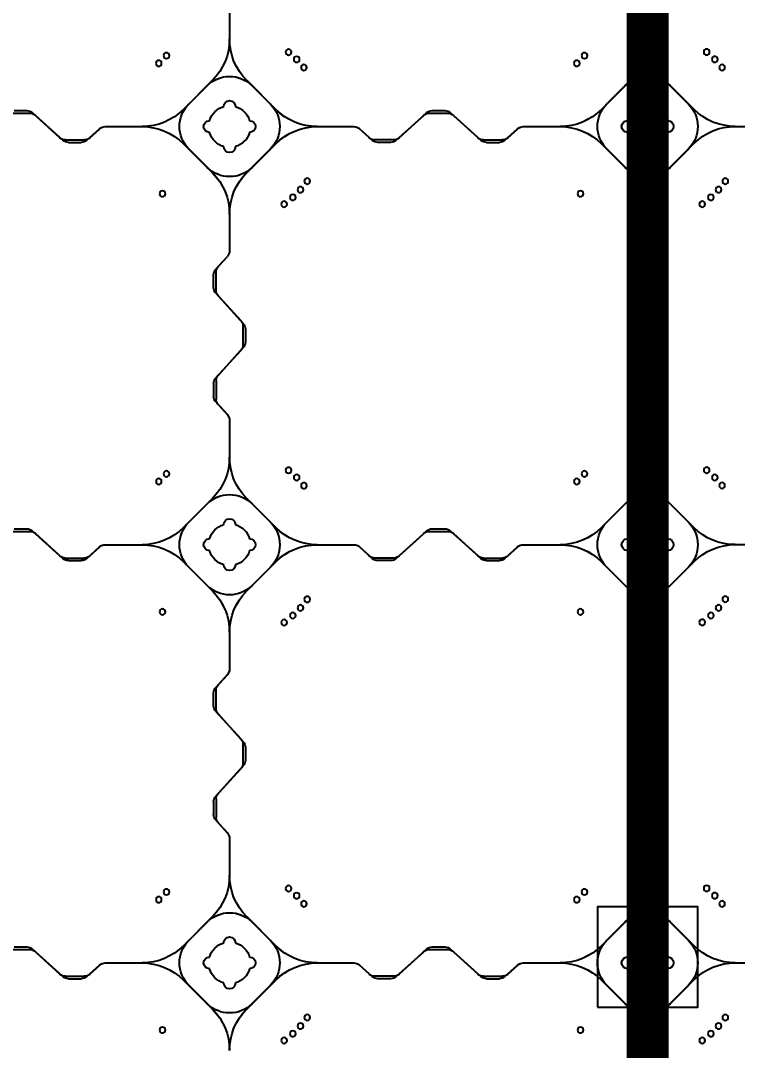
# Model space of a CAD drawing. Header units: millimetres. Extents: x -1612139 to -1260738, y 1141106 to 1536160.
# Drawn here: x -1312769 to -1311911, y 1263707 to 1264938 of the extents above; entities that cross this region are included whole.
import ezdxf

# ---------------------------------------------------------------- set-up
doc = ezdxf.new("R2010")
doc.units = ezdxf.units.MM
doc.header["$LTSCALE"] = 10
doc.layers.get('0').update_dxf_attribs({"linetype": 'CONTINUOUS'})
doc.layers.get('DEFPOINTS').update_dxf_attribs({"linetype": 'CONTINUOUS'})
doc.layers.add('W-FLOAT_BOWL浮筒', color=253, linetype='CONTINUOUS')
doc.styles.add('STANDARD_T3', font='simplex.shx', dxfattribs={"width": 0.7, "bigfont": 'gbcbig.shx'})
doc.dimstyles.new('W&&200', dxfattribs={"dimtxt": 700, "dimasz": 200, "dimexe": 500, "dimexo": 600, "dimgap": 200, "dimtad": 1, "dimdec": 0, "dimzin": 0, "dimdsep": 46, "dimtxsty": 'STANDARD_T3', "dimcen": 0.09, "dimclrd": 1, "dimclre": 1, "dimclrt": 7, "dimazin": 2, "dimtfac": 1, "dimtdec": 0, "dimtix": 1, "dimtmove": 2, "dimatfit": 3, "dimfxl": 100, "dimtolj": 1, "dimtzin": 0, "dimarcsym": 0})

# ---------------------------------------------------------------- blocks, each defined once
blk = doc.blocks.new('蓝色')
at = {"layer": 'W-FLOAT_BOWL浮筒', "color": 5}
for p, q in [((20451.1, -7979.1), (20485.8, -7944.4)), ((20479.5, -7950.8), (20451.2, -7979.1)), ((20457.5, -7972.8), (20485.8, -7944.5)), ((20457.5, -7972.7), (20479.4, -7950.8)), ((20561.6, -7979.1), (20526.8, -7944.4)), ((20555.2, -7972.8), (20526.8, -7944.5)), ((20533.2, -7950.8), (20555.2, -7972.7)), ((20533.2, -7950.8), (20561.5, -7979.1)), ((20951.1, -7979.1), (20985.8, -7944.4)), ((20979.5, -7950.8), (20951.2, -7979.1)), ((21055.2, -7972.8), (21026.8, -7944.5)), ((21033.2, -7950.8), (21055.2, -7972.7)), ((20303.5, -7986.2), (20270.7, -8016)), ((20307, -7983.2), (20274.2, -8013)), ((20310.2, -7983.6), (20332.5, -7983.6)), ((20313.7, -7980.6), (20329, -7980.6)), ((20335.7, -7983.2), (20350.9, -7997)), ((20339.2, -7986.2), (20351.1, -7997)), ((20673.5, -7986.2), (20661.6, -7997)), ((20677, -7983.2), (20661.8, -7997)), ((20702.5, -7983.6), (20680.2, -7983.6)), ((20699, -7980.6), (20683.7, -7980.6)), ((20705.7, -7983.2), (20738.5, -8013)), ((20709.2, -7986.2), (20742, -8016)), ((20803.5, -7986.2), (20770.7, -8016)), ((20807, -7983.2), (20774.2, -8013)), ((20810.2, -7983.6), (20832.5, -7983.6)), ((20813.7, -7980.6), (20829, -7980.6)), ((20835.7, -7983.2), (20850.9, -7997)), ((20839.2, -7986.2), (20851.1, -7997)), ((20357.6, -7999.6), (20401.6, -7999.6)), ((20357.8, -7999.6), (20401.6, -7999.6)), ((20610.9, -7999.6), (20655.1, -7999.6)), ((20610.9, -7999.6), (20654.9, -7999.6)), ((20857.6, -7999.6), (20901.6, -7999.6)), ((20857.8, -7999.6), (20901.6, -7999.6)), ((20245.2, -8015.6), (20267.5, -8015.6)), ((20745.2, -8015.6), (20767.5, -8015.6)), ((20248.7, -8018.6), (20264, -8018.6)), ((20485.8, -8054.9), (20451.1, -8020.1)), ((20479.5, -8048.4), (20451.2, -8020.1)), ((20479.4, -8048.4), (20457.5, -8026.5)), ((20457.5, -8026.5), (20485.8, -8054.8)), ((20526.8, -8054.9), (20561.6, -8020.1)), ((20555.2, -8026.5), (20526.8, -8054.8)), ((20533.2, -8048.4), (20561.5, -8020.1)), ((20555.2, -8026.5), (20533.2, -8048.4)), ((20748.7, -8018.6), (20764, -8018.6)), ((20985.8, -8054.9), (20951.1, -8020.1)), ((20979.5, -8048.4), (20951.2, -8020.1)), ((21055.2, -8026.5), (21026.8, -8054.8)), ((21055.2, -8026.5), (21033.2, -8048.4)), ((20506.3, -8148.4), (20506.3, -8104.2)), ((20506.3, -8148.2), (20506.3, -8104.2)), ((21006.3, -8148.4), (21006.3, -8104.2)), ((20489.9, -8170.3), (20503.7, -8155.1)), ((20492.9, -8166.8), (20503.7, -8154.9)), ((20989.9, -8170.3), (21003.7, -8155.1)), ((20490.3, -8195.8), (20490.3, -8173.5)), ((20487.3, -8192.3), (20487.3, -8177)), ((20987.3, -8192.3), (20987.3, -8177)), ((20489.9, -8199), (20519.7, -8231.8)), ((20989.9, -8199), (21019.7, -8231.8)), ((20492.9, -8202.5), (20522.7, -8235.3)), ((20522.3, -8260.8), (20522.3, -8238.5)), ((20525.3, -8257.3), (20525.3, -8242)), ((21022.3, -8260.8), (21022.3, -8238.5)), ((20489.9, -8300.3), (20519.7, -8267.5)), ((20492.9, -8296.8), (20522.7, -8264)), ((20989.9, -8300.3), (21019.7, -8267.5)), ((20487.3, -8307), (20487.3, -8322.3)), ((20490.3, -8303.5), (20490.3, -8325.8)), ((20987.3, -8307), (20987.3, -8322.3)), ((20489.9, -8329), (20503.7, -8344.2)), ((20492.9, -8332.5), (20503.7, -8344.4)), ((20989.9, -8329), (21003.7, -8344.2)), ((20506.3, -8394.9), (20506.3, -8350.9)), ((20506.3, -8394.9), (20506.3, -8351.1)), ((21006.3, -8394.9), (21006.3, -8350.9)), ((20451.1, -8479.1), (20485.8, -8444.4)), ((20457.5, -8472.8), (20485.8, -8444.5)), ((20561.6, -8479.1), (20526.8, -8444.4)), ((20555.2, -8472.8), (20526.8, -8444.5)), ((20951.1, -8479.1), (20985.8, -8444.4)), ((21055.2, -8472.8), (21026.8, -8444.5)), ((20479.5, -8450.8), (20451.2, -8479.1)), ((20457.5, -8472.7), (20479.4, -8450.8)), ((20533.2, -8450.8), (20555.2, -8472.7)), ((20533.2, -8450.8), (20561.5, -8479.1)), ((20979.5, -8450.8), (20951.2, -8479.1)), ((21033.2, -8450.8), (21055.2, -8472.7)), ((20307, -8483.2), (20274.2, -8513)), ((20310.2, -8483.6), (20332.5, -8483.6)), ((20313.7, -8480.6), (20329, -8480.6)), ((20335.7, -8483.2), (20350.9, -8497)), ((20677, -8483.2), (20661.8, -8497)), ((20702.5, -8483.6), (20680.2, -8483.6)), ((20699, -8480.6), (20683.7, -8480.6)), ((20705.7, -8483.2), (20738.5, -8513)), ((20807, -8483.2), (20774.2, -8513)), ((20810.2, -8483.6), (20832.5, -8483.6)), ((20813.7, -8480.6), (20829, -8480.6)), ((20835.7, -8483.2), (20850.9, -8497)), ((20303.5, -8486.2), (20270.7, -8516)), ((20339.2, -8486.2), (20351.1, -8497)), ((20673.5, -8486.2), (20661.6, -8497)), ((20709.2, -8486.2), (20742, -8516)), ((20803.5, -8486.2), (20770.7, -8516)), ((20839.2, -8486.2), (20851.1, -8497)), ((20357.6, -8499.6), (20401.6, -8499.6)), ((20357.8, -8499.6), (20401.6, -8499.6)), ((20610.9, -8499.6), (20655.1, -8499.6)), ((20610.9, -8499.6), (20654.9, -8499.6)), ((20857.6, -8499.6), (20901.6, -8499.6)), ((20857.8, -8499.6), (20901.6, -8499.6)), ((20245.2, -8515.6), (20267.5, -8515.6)), ((20248.7, -8518.6), (20264, -8518.6)), ((20485.8, -8554.9), (20451.1, -8520.1)), ((20479.5, -8548.4), (20451.2, -8520.1)), ((20526.8, -8554.9), (20561.6, -8520.1)), ((20533.2, -8548.4), (20561.5, -8520.1)), ((20745.2, -8515.6), (20767.5, -8515.6)), ((20748.7, -8518.6), (20764, -8518.6)), ((20985.8, -8554.9), (20951.1, -8520.1)), ((20979.5, -8548.4), (20951.2, -8520.1)), ((20479.4, -8548.4), (20457.5, -8526.5)), ((20457.5, -8526.5), (20485.8, -8554.8)), ((20555.2, -8526.5), (20526.8, -8554.8)), ((20555.2, -8526.5), (20533.2, -8548.4)), ((21055.2, -8526.5), (21026.8, -8554.8)), ((21055.2, -8526.5), (21033.2, -8548.4)), ((20506.3, -8648.4), (20506.3, -8604.2)), ((20506.3, -8648.2), (20506.3, -8604.2)), ((21006.3, -8648.4), (21006.3, -8604.2)), ((20489.9, -8670.3), (20503.7, -8655.1)), ((20492.9, -8666.8), (20503.7, -8654.9)), ((20989.9, -8670.3), (21003.7, -8655.1)), ((20487.3, -8692.3), (20487.3, -8677)), ((20490.3, -8695.8), (20490.3, -8673.5)), ((20987.3, -8692.3), (20987.3, -8677)), ((20489.9, -8699), (20519.7, -8731.8)), ((20492.9, -8702.5), (20522.7, -8735.3)), ((20989.9, -8699), (21019.7, -8731.8)), ((20522.3, -8760.8), (20522.3, -8738.5)), ((20525.3, -8757.3), (20525.3, -8742)), ((21022.3, -8760.8), (21022.3, -8738.5)), ((20492.9, -8796.8), (20522.7, -8764)), ((20489.9, -8800.3), (20519.7, -8767.5)), ((20989.9, -8800.3), (21019.7, -8767.5)), ((20490.3, -8803.5), (20490.3, -8825.8)), ((20487.3, -8807), (20487.3, -8822.3)), ((20987.3, -8807), (20987.3, -8822.3)), ((20489.9, -8829), (20503.7, -8844.2)), ((20492.9, -8832.5), (20503.7, -8844.4)), ((20989.9, -8829), (21003.7, -8844.2)), ((20506.3, -8894.9), (20506.3, -8850.9)), ((20506.3, -8894.9), (20506.3, -8851.1)), ((21006.3, -8894.9), (21006.3, -8850.9)), ((20451.1, -8979.1), (20485.8, -8944.4)), ((20479.5, -8950.8), (20451.2, -8979.1)), ((20457.5, -8972.8), (20485.8, -8944.5)), ((20457.5, -8972.7), (20479.4, -8950.8)), ((20561.6, -8979.1), (20526.8, -8944.4)), ((20555.2, -8972.8), (20526.8, -8944.5)), ((20533.2, -8950.8), (20555.2, -8972.7)), ((20533.2, -8950.8), (20561.5, -8979.1)), ((20951.1, -8979.1), (20985.8, -8944.4)), ((20979.5, -8950.8), (20951.2, -8979.1)), ((21055.2, -8972.8), (21026.8, -8944.5)), ((21033.2, -8950.8), (21055.2, -8972.7)), ((20303.5, -8986.2), (20270.7, -9016)), ((20307, -8983.2), (20274.2, -9013)), ((20310.2, -8983.6), (20332.5, -8983.6)), ((20313.7, -8980.6), (20329, -8980.6)), ((20335.7, -8983.2), (20350.9, -8997)), ((20339.2, -8986.2), (20351.1, -8997)), ((20673.5, -8986.2), (20661.6, -8997)), ((20677, -8983.2), (20661.8, -8997)), ((20702.5, -8983.6), (20680.2, -8983.6)), ((20699, -8980.6), (20683.7, -8980.6)), ((20705.7, -8983.2), (20738.5, -9013)), ((20709.2, -8986.2), (20742, -9016)), ((20803.5, -8986.2), (20770.7, -9016)), ((20807, -8983.2), (20774.2, -9013)), ((20810.2, -8983.6), (20832.5, -8983.6)), ((20813.7, -8980.6), (20829, -8980.6)), ((20835.7, -8983.2), (20850.9, -8997)), ((20839.2, -8986.2), (20851.1, -8997)), ((20357.6, -8999.6), (20401.6, -8999.6)), ((20357.8, -8999.6), (20401.6, -8999.6)), ((20610.9, -8999.6), (20655.1, -8999.6)), ((20610.9, -8999.6), (20654.9, -8999.6)), ((20857.6, -8999.6), (20901.6, -8999.6)), ((20857.8, -8999.6), (20901.6, -8999.6)), ((20245.2, -9015.6), (20267.5, -9015.6)), ((20248.7, -9018.6), (20264, -9018.6)), ((20485.8, -9054.9), (20451.1, -9020.1)), ((20479.5, -9048.4), (20451.2, -9020.1)), ((20526.8, -9054.9), (20561.6, -9020.1)), ((20533.2, -9048.4), (20561.5, -9020.1)), ((20745.2, -9015.6), (20767.5, -9015.6)), ((20748.7, -9018.6), (20764, -9018.6)), ((20985.8, -9054.9), (20951.1, -9020.1)), ((20979.5, -9048.4), (20951.2, -9020.1)), ((20479.4, -9048.4), (20457.5, -9026.5)), ((20457.5, -9026.5), (20485.8, -9054.8)), ((20555.2, -9026.5), (20526.8, -9054.8)), ((20555.2, -9026.5), (20533.2, -9048.4)), ((21055.2, -9026.5), (21026.8, -9054.8)), ((21055.2, -9026.5), (21033.2, -9048.4)), ((20506.3, -9148.4), (20506.3, -9104.2)), ((20506.3, -9148.2), (20506.3, -9104.2)), ((21006.3, -9148.4), (21006.3, -9104.2))]:
    blk.add_line(p, q, dxfattribs=at)
for centre in [(20571.6, -7906.7), (20426, -7919.3), (20581.9, -7914.9), (20926, -7919.3), (20591.1, -7924.1), (20599.2, -7934.3), (20421.6, -8075.2), (20586.6, -8079.9), (20595.3, -8070.2), (20921.6, -8075.2), (20430.8, -8084.4), (20576.9, -8088.6), (20930.8, -8084.4), (20571.6, -8406.7), (20426, -8419.3), (20581.9, -8414.9), (20591.1, -8424.1), (20926, -8419.3), (20599.2, -8434.3), (20595.3, -8570.2), (20421.6, -8575.2), (20430.8, -8584.4), (20586.6, -8579.9), (20921.6, -8575.2), (20930.8, -8584.4), (20576.9, -8588.6), (20571.6, -8906.7), (20581.9, -8914.9), (20426, -8919.3), (20591.1, -8924.1), (20926, -8919.3), (20599.2, -8934.3), (20421.6, -9075.2), (20595.3, -9070.2), (20921.6, -9075.2), (20430.8, -9084.4), (20576.9, -9088.6), (20586.6, -9079.9), (20930.8, -9084.4)]:
    blk.add_circle(centre, 3.5, dxfattribs=at)
for centre, radius, start, end in [((20436.3, -7894.9), 70, 315, 0), ((20436.3, -7895), 70, 315, 0), ((20576.3, -7894.9), 70, 180, 225), ((20576.3, -7895), 70, 180, 225), ((20936.3, -7894.9), 70, 315, 0), ((21076.3, -7895), 70, 180, 225), ((20506.3, -7977.7), 38, 45, 135), ((20506.4, -7977.7), 38, 45, 135), ((21006.4, -7977.7), 38, 45, 135), ((20484.4, -7999.6), 38, 135, 225), ((20484.4, -7999.7), 38, 135, 225), ((20506.3, -7999.6), 25, 106.2602, 163.7398), ((20506.3, -7999.6), 25, 106.2602, 163.7398), ((20506.3, -7999.6), 25, 106.2602, 163.7398), ((20506.3, -7999.6), 25, 106.2602, 163.7398), ((20506.3, -7975.6), 7, 0, 180), ((20506.3, -7975.6), 7, 0, 180), ((20506.3, -7975.6), 7, 0, 180), ((20506.3, -7975.6), 7, 0, 180), ((20506.3, -7999.6), 25, 16.2602, 73.7398), ((20506.3, -7999.6), 25, 16.2602, 73.7398), ((20506.3, -7999.6), 25, 16.2602, 73.7398), ((20506.3, -7999.6), 25, 16.2602, 73.7398), ((20528.3, -7999.6), 38, 315, 45), ((20528.3, -7999.7), 38, 315, 45), ((21006.3, -7999.6), 25, 106.2602, 163.7398), ((21006.3, -7999.6), 25, 106.2602, 163.7398), ((21006.3, -7975.6), 7, 0, 180), ((21006.3, -7975.6), 7, 0, 180), ((21006.3, -7999.6), 25, 16.2602, 73.7398), ((21006.3, -7999.6), 25, 16.2602, 73.7398), ((21028.3, -7999.6), 38, 315, 45), ((21028.3, -7999.7), 38, 315, 45), ((20310.2, -7993.6), 10, 90, 132.2737), ((20313.7, -7990.6), 10, 90, 132.2737), ((20329, -7990.6), 10, 47.7263, 90), ((20332.5, -7993.6), 10, 47.7263, 90), ((20401.6, -7929.6), 70, 270, 315), ((20401.7, -7929.6), 70, 270, 315), ((20611, -7929.6), 70, 225, 270), ((20611.1, -7929.6), 70, 225, 270), ((20680.2, -7993.6), 10, 90, 132.2737), ((20683.7, -7990.6), 10, 90, 132.2737), ((20699, -7990.6), 10, 47.7263, 90), ((20702.5, -7993.6), 10, 47.7263, 90), ((20810.2, -7993.6), 10, 90, 132.2737), ((20813.7, -7990.6), 10, 90, 132.2737), ((20829, -7990.6), 10, 47.7263, 90), ((20832.5, -7993.6), 10, 47.7263, 90), ((20901.6, -7929.6), 70, 270, 315), ((20901.7, -7929.6), 70, 270, 315), ((20357.6, -7989.6), 10, 227.7263, 270), ((20357.8, -7989.6), 10, 227.7263, 270), ((20401.6, -8069.6), 70, 45, 90), ((20401.7, -8069.6), 70, 45, 90), ((20482.3, -7999.6), 7, 90, 270), ((20482.3, -7999.6), 7, 90, 270), ((20482.3, -7999.6), 7, 90, 270), ((20482.3, -7999.6), 7, 90, 270), ((20530.3, -7999.6), 7, 270, 90), ((20530.3, -7999.6), 7, 270, 90), ((20530.3, -7999.6), 7, 270, 90), ((20530.3, -7999.6), 7, 270, 90), ((20611, -8069.6), 70, 90, 135), ((20611.1, -8069.6), 70, 90, 135), ((20654.9, -7989.6), 10, 270, 312.2737), ((20655.1, -7989.6), 10, 270, 312.2737), ((20857.6, -7989.6), 10, 227.7263, 270), ((20857.8, -7989.6), 10, 227.7263, 270), ((20901.6, -8069.6), 70, 45, 90), ((20901.7, -8069.6), 70, 45, 90), ((20982.3, -7999.6), 7, 90, 270), ((20982.3, -7999.6), 7, 90, 270), ((21030.3, -7999.6), 7, 270, 90), ((21030.3, -7999.6), 7, 270, 90), ((20267.5, -8005.6), 10, 270, 312.2737), ((20506.3, -7999.6), 25, 196.2602, 253.7398), ((20506.3, -7999.6), 25, 196.2602, 253.7398), ((20506.3, -7999.6), 25, 196.2602, 253.7398), ((20506.3, -7999.6), 25, 196.2602, 253.7398), ((20506.3, -7999.6), 25, 286.2602, 343.7398), ((20506.3, -7999.6), 25, 286.2602, 343.7398), ((20506.3, -7999.6), 25, 286.2602, 343.7398), ((20506.3, -7999.6), 25, 286.2602, 343.7398), ((20745.2, -8005.6), 10, 227.7263, 270), ((20767.5, -8005.6), 10, 270, 312.2737), ((21006.3, -7999.6), 25, 196.2602, 253.7398), ((21006.3, -7999.6), 25, 196.2602, 253.7398), ((21006.3, -7999.6), 25, 286.2602, 343.7398), ((21006.3, -7999.6), 25, 286.2602, 343.7398), ((20264, -8008.6), 10, 270, 312.2737), ((20506.3, -8023.6), 7, 180, 0), ((20506.3, -8023.6), 7, 180, 0), ((20506.3, -8023.6), 7, 180, 0), ((20506.3, -8023.6), 7, 180, 0), ((20748.7, -8008.6), 10, 227.7263, 270), ((20764, -8008.6), 10, 270, 312.2737), ((21006.3, -8023.6), 7, 180, 0), ((21006.3, -8023.6), 7, 180, 0), ((20506.3, -8021.6), 38, 225, 315), ((20506.4, -8021.6), 38, 225, 315), ((21006.4, -8021.6), 38, 225, 315), ((20436.3, -8104.3), 70, 0, 45), ((20436.3, -8104.3), 70, 0, 45), ((20576.3, -8104.3), 70, 135, 180), ((20576.3, -8104.3), 70, 135, 180), ((20936.3, -8104.3), 70, 0, 45), ((21076.3, -8104.3), 70, 135, 180), ((20496.3, -8148.2), 10, 317.7263, 0), ((20496.3, -8148.4), 10, 317.7263, 0), ((20996.3, -8148.4), 10, 317.7263, 0), ((20497.3, -8177), 10, 137.7263, 180), ((20500.3, -8173.5), 10, 137.7263, 180), ((20997.3, -8177), 10, 137.7263, 180), ((20497.3, -8192.3), 10, 180, 222.2737), ((20500.3, -8195.8), 10, 180, 222.2737), ((20997.3, -8192.3), 10, 180, 222.2737), ((20512.3, -8238.5), 10, 0, 42.2737), ((20515.3, -8242), 10, 0, 42.2737), ((21012.3, -8238.5), 10, 0, 42.2737), ((20512.3, -8260.8), 10, 317.7263, 0), ((20515.3, -8257.3), 10, 317.7263, 0), ((21012.3, -8260.8), 10, 317.7263, 0), ((20500.3, -8303.5), 10, 137.7263, 180), ((20497.3, -8307), 10, 137.7263, 180), ((20997.3, -8307), 10, 137.7263, 180), ((20497.3, -8322.3), 10, 180, 222.2737), ((20997.3, -8322.3), 10, 180, 222.2737), ((20500.3, -8325.8), 10, 180, 222.2737), ((20496.3, -8350.9), 10, 0, 42.2737), ((20496.3, -8351.1), 10, 0, 42.2737), ((20996.3, -8350.9), 10, 0, 42.2737), ((20436.3, -8394.9), 70, 315, 0), ((20436.3, -8395), 70, 315, 0), ((20576.3, -8394.9), 70, 180, 225), ((20576.3, -8395), 70, 180, 225), ((20936.3, -8394.9), 70, 315, 0), ((21076.3, -8395), 70, 180, 225), ((20506.3, -8477.7), 38, 45, 135), ((20506.4, -8477.7), 38, 45, 135), ((21006.4, -8477.7), 38, 45, 135), ((20506.3, -8475.6), 7, 0, 180), ((20506.3, -8475.6), 7, 0, 180), ((20506.3, -8475.6), 7, 0, 180), ((20506.3, -8475.6), 7, 0, 180), ((21006.3, -8475.6), 7, 0, 180), ((21006.3, -8475.6), 7, 0, 180), ((20310.2, -8493.6), 10, 90, 132.2737), ((20313.7, -8490.6), 10, 90, 132.2737), ((20329, -8490.6), 10, 47.7263, 90), ((20332.5, -8493.6), 10, 47.7263, 90), ((20401.6, -8429.6), 70, 270, 315), ((20401.7, -8429.6), 70, 270, 315), ((20484.4, -8499.6), 38, 135, 225), ((20484.4, -8499.7), 38, 135, 225), ((20506.3, -8499.6), 25, 106.2602, 163.7398), ((20506.3, -8499.6), 25, 106.2602, 163.7398), ((20506.3, -8499.6), 25, 106.2602, 163.7398), ((20506.3, -8499.6), 25, 106.2602, 163.7398), ((20506.3, -8499.6), 25, 16.2602, 73.7398), ((20506.3, -8499.6), 25, 16.2602, 73.7398), ((20506.3, -8499.6), 25, 16.2602, 73.7398), ((20506.3, -8499.6), 25, 16.2602, 73.7398), ((20528.3, -8499.6), 38, 315, 45), ((20528.3, -8499.7), 38, 315, 45), ((20611, -8429.6), 70, 225, 270), ((20611.1, -8429.6), 70, 225, 270), ((20680.2, -8493.6), 10, 90, 132.2737), ((20683.7, -8490.6), 10, 90, 132.2737), ((20699, -8490.6), 10, 47.7263, 90), ((20702.5, -8493.6), 10, 47.7263, 90), ((20810.2, -8493.6), 10, 90, 132.2737), ((20813.7, -8490.6), 10, 90, 132.2737), ((20829, -8490.6), 10, 47.7263, 90), ((20832.5, -8493.6), 10, 47.7263, 90), ((20901.6, -8429.6), 70, 270, 315), ((20901.7, -8429.6), 70, 270, 315), ((21006.3, -8499.6), 25, 106.2602, 163.7398), ((21006.3, -8499.6), 25, 106.2602, 163.7398), ((21006.3, -8499.6), 25, 16.2602, 73.7398), ((21006.3, -8499.6), 25, 16.2602, 73.7398), ((21028.3, -8499.6), 38, 315, 45), ((21028.3, -8499.7), 38, 315, 45), ((20482.3, -8499.6), 7, 90, 270), ((20482.3, -8499.6), 7, 90, 270), ((20482.3, -8499.6), 7, 90, 270), ((20482.3, -8499.6), 7, 90, 270), ((20530.3, -8499.6), 7, 270, 90), ((20530.3, -8499.6), 7, 270, 90), ((20530.3, -8499.6), 7, 270, 90), ((20530.3, -8499.6), 7, 270, 90), ((20982.3, -8499.6), 7, 90, 270), ((20982.3, -8499.6), 7, 90, 270), ((21030.3, -8499.6), 7, 270, 90), ((21030.3, -8499.6), 7, 270, 90), ((20357.6, -8489.6), 10, 227.7263, 270), ((20357.8, -8489.6), 10, 227.7263, 270), ((20401.6, -8569.6), 70, 45, 90), ((20401.7, -8569.6), 70, 45, 90), ((20506.3, -8499.6), 25, 196.2602, 253.7398), ((20506.3, -8499.6), 25, 196.2602, 253.7398), ((20506.3, -8499.6), 25, 196.2602, 253.7398), ((20506.3, -8499.6), 25, 196.2602, 253.7398), ((20506.3, -8499.6), 25, 286.2602, 343.7398), ((20506.3, -8499.6), 25, 286.2602, 343.7398), ((20506.3, -8499.6), 25, 286.2602, 343.7398), ((20506.3, -8499.6), 25, 286.2602, 343.7398), ((20611, -8569.6), 70, 90, 135), ((20611.1, -8569.6), 70, 90, 135), ((20654.9, -8489.6), 10, 270, 312.2737), ((20655.1, -8489.6), 10, 270, 312.2737), ((20857.6, -8489.6), 10, 227.7263, 270), ((20857.8, -8489.6), 10, 227.7263, 270), ((20901.6, -8569.6), 70, 45, 90), ((20901.7, -8569.6), 70, 45, 90), ((21006.3, -8499.6), 25, 196.2602, 253.7398), ((21006.3, -8499.6), 25, 196.2602, 253.7398), ((21006.3, -8499.6), 25, 286.2602, 343.7398), ((21006.3, -8499.6), 25, 286.2602, 343.7398), ((20264, -8508.6), 10, 270, 312.2737), ((20267.5, -8505.6), 10, 270, 312.2737), ((20745.2, -8505.6), 10, 227.7263, 270), ((20748.7, -8508.6), 10, 227.7263, 270), ((20764, -8508.6), 10, 270, 312.2737), ((20767.5, -8505.6), 10, 270, 312.2737), ((20506.3, -8523.6), 7, 180, 0), ((20506.3, -8523.6), 7, 180, 0), ((20506.3, -8523.6), 7, 180, 0), ((20506.3, -8523.6), 7, 180, 0), ((21006.3, -8523.6), 7, 180, 0), ((21006.3, -8523.6), 7, 180, 0), ((20506.3, -8521.6), 38, 225, 315), ((20506.4, -8521.6), 38, 225, 315), ((20436.3, -8604.3), 70, 0, 45), ((20436.3, -8604.3), 70, 0, 45), ((20576.3, -8604.3), 70, 135, 180), ((20576.3, -8604.3), 70, 135, 180), ((21006.4, -8521.6), 38, 225, 315), ((20936.3, -8604.3), 70, 0, 45), ((21076.3, -8604.3), 70, 135, 180), ((20496.3, -8648.2), 10, 317.7263, 0), ((20496.3, -8648.4), 10, 317.7263, 0), ((20996.3, -8648.4), 10, 317.7263, 0), ((20500.3, -8673.5), 10, 137.7263, 180), ((20497.3, -8677), 10, 137.7263, 180), ((20997.3, -8677), 10, 137.7263, 180), ((20497.3, -8692.3), 10, 180, 222.2737), ((20997.3, -8692.3), 10, 180, 222.2737), ((20500.3, -8695.8), 10, 180, 222.2737), ((20512.3, -8738.5), 10, 0, 42.2737), ((20515.3, -8742), 10, 0, 42.2737), ((21012.3, -8738.5), 10, 0, 42.2737), ((20512.3, -8760.8), 10, 317.7263, 0), ((20515.3, -8757.3), 10, 317.7263, 0), ((21012.3, -8760.8), 10, 317.7263, 0), ((20497.3, -8807), 10, 137.7263, 180), ((20500.3, -8803.5), 10, 137.7263, 180), ((20997.3, -8807), 10, 137.7263, 180), ((20497.3, -8822.3), 10, 180, 222.2737), ((20500.3, -8825.8), 10, 180, 222.2737), ((20997.3, -8822.3), 10, 180, 222.2737), ((20496.3, -8850.9), 10, 0, 42.2737), ((20496.3, -8851.1), 10, 0, 42.2737), ((20996.3, -8850.9), 10, 0, 42.2737), ((20436.3, -8894.9), 70, 315, 0), ((20436.3, -8895), 70, 315, 0), ((20576.3, -8894.9), 70, 180, 225), ((20576.3, -8895), 70, 180, 225), ((20936.3, -8894.9), 70, 315, 0), ((21076.3, -8895), 70, 180, 225), ((20506.3, -8977.7), 38, 45, 135), ((20506.4, -8977.7), 38, 45, 135), ((21006.4, -8977.7), 38, 45, 135), ((20484.4, -8999.6), 38, 135, 225), ((20484.4, -8999.7), 38, 135, 225), ((20506.3, -8999.6), 25, 106.2602, 163.7398), ((20506.3, -8999.6), 25, 106.2602, 163.7398), ((20506.3, -8999.6), 25, 106.2602, 163.7398), ((20506.3, -8999.6), 25, 106.2602, 163.7398), ((20506.3, -8975.6), 7, 0, 180), ((20506.3, -8975.6), 7, 0, 180), ((20506.3, -8975.6), 7, 0, 180), ((20506.3, -8975.6), 7, 0, 180), ((20506.3, -8999.6), 25, 16.2602, 73.7398), ((20506.3, -8999.6), 25, 16.2602, 73.7398), ((20506.3, -8999.6), 25, 16.2602, 73.7398), ((20506.3, -8999.6), 25, 16.2602, 73.7398), ((20528.3, -8999.6), 38, 315, 45), ((20528.3, -8999.7), 38, 315, 45), ((21006.3, -8999.6), 25, 106.2602, 163.7398), ((21006.3, -8999.6), 25, 106.2602, 163.7398), ((21006.3, -8975.6), 7, 0, 180), ((21006.3, -8975.6), 7, 0, 180), ((21006.3, -8999.6), 25, 16.2602, 73.7398), ((21006.3, -8999.6), 25, 16.2602, 73.7398), ((21028.3, -8999.6), 38, 315, 45), ((21028.3, -8999.7), 38, 315, 45), ((20310.2, -8993.6), 10, 90, 132.2737), ((20313.7, -8990.6), 10, 90, 132.2737), ((20329, -8990.6), 10, 47.7263, 90), ((20332.5, -8993.6), 10, 47.7263, 90), ((20401.6, -8929.6), 70, 270, 315), ((20401.7, -8929.6), 70, 270, 315), ((20611, -8929.6), 70, 225, 270), ((20611.1, -8929.6), 70, 225, 270), ((20680.2, -8993.6), 10, 90, 132.2737), ((20683.7, -8990.6), 10, 90, 132.2737), ((20699, -8990.6), 10, 47.7263, 90), ((20702.5, -8993.6), 10, 47.7263, 90), ((20810.2, -8993.6), 10, 90, 132.2737), ((20813.7, -8990.6), 10, 90, 132.2737), ((20829, -8990.6), 10, 47.7263, 90), ((20832.5, -8993.6), 10, 47.7263, 90), ((20901.6, -8929.6), 70, 270, 315), ((20901.7, -8929.6), 70, 270, 315), ((20357.6, -8989.6), 10, 227.7263, 270), ((20357.8, -8989.6), 10, 227.7263, 270), ((20401.6, -9069.6), 70, 45, 90), ((20401.7, -9069.6), 70, 45, 90), ((20482.3, -8999.6), 7, 90, 270), ((20482.3, -8999.6), 7, 90, 270), ((20482.3, -8999.6), 7, 90, 270), ((20482.3, -8999.6), 7, 90, 270), ((20530.3, -8999.6), 7, 270, 90), ((20530.3, -8999.6), 7, 270, 90), ((20530.3, -8999.6), 7, 270, 90), ((20530.3, -8999.6), 7, 270, 90), ((20611, -9069.6), 70, 90, 135), ((20611.1, -9069.6), 70, 90, 135), ((20654.9, -8989.6), 10, 270, 312.2737), ((20655.1, -8989.6), 10, 270, 312.2737), ((20857.6, -8989.6), 10, 227.7263, 270), ((20857.8, -8989.6), 10, 227.7263, 270), ((20901.6, -9069.6), 70, 45, 90), ((20901.7, -9069.6), 70, 45, 90), ((20982.3, -8999.6), 7, 90, 270), ((20982.3, -8999.6), 7, 90, 270), ((21030.3, -8999.6), 7, 270, 90), ((21030.3, -8999.6), 7, 270, 90), ((20267.5, -9005.6), 10, 270, 312.2737), ((20506.3, -8999.6), 25, 196.2602, 253.7398), ((20506.3, -8999.6), 25, 196.2602, 253.7398), ((20506.3, -8999.6), 25, 196.2602, 253.7398), ((20506.3, -8999.6), 25, 196.2602, 253.7398), ((20506.3, -8999.6), 25, 286.2602, 343.7398), ((20506.3, -8999.6), 25, 286.2602, 343.7398), ((20506.3, -8999.6), 25, 286.2602, 343.7398), ((20506.3, -8999.6), 25, 286.2602, 343.7398), ((20745.2, -9005.6), 10, 227.7263, 270), ((20767.5, -9005.6), 10, 270, 312.2737), ((21006.3, -8999.6), 25, 196.2602, 253.7398), ((21006.3, -8999.6), 25, 196.2602, 253.7398), ((21006.3, -8999.6), 25, 286.2602, 343.7398), ((21006.3, -8999.6), 25, 286.2602, 343.7398), ((20264, -9008.6), 10, 270, 312.2737), ((20506.3, -9023.6), 7, 180, 0), ((20506.3, -9023.6), 7, 180, 0), ((20506.3, -9023.6), 7, 180, 0), ((20506.3, -9023.6), 7, 180, 0), ((20748.7, -9008.6), 10, 227.7263, 270), ((20764, -9008.6), 10, 270, 312.2737), ((21006.3, -9023.6), 7, 180, 0), ((21006.3, -9023.6), 7, 180, 0), ((20506.3, -9021.6), 38, 225, 315), ((20506.4, -9021.6), 38, 225, 315), ((21006.4, -9021.6), 38, 225, 315), ((20436.3, -9104.3), 70, 0, 45), ((20436.3, -9104.3), 70, 0, 45), ((20576.3, -9104.3), 70, 135, 180), ((20576.3, -9104.3), 70, 135, 180), ((20936.3, -9104.3), 70, 0, 45), ((21076.3, -9104.3), 70, 135, 180)]:
    blk.add_arc(centre, radius, start, end, dxfattribs=at)
blk = doc.blocks.new('橙色')
at = {"layer": 'W-FLOAT_BOWL浮筒', "color": 30}
for p, q in [((21451.2, -7473.2), (21479.5, -7444.8)), ((21555.2, -7479.5), (21520.5, -7444.8)), ((21451.2, -7473.1), (21473.1, -7451.2)), ((21526.8, -7451.2), (21555.2, -7479.5)), ((21604.6, -7500), (21648.7, -7500)), ((21604.6, -7500), (21648.5, -7500)), ((21520.5, -7555.2), (21555.2, -7520.5)), ((21526.8, -7548.8), (21555.2, -7520.5)), ((21451.2, -7526.8), (21479.5, -7555.2)), ((21473.1, -7548.8), (21451.2, -7526.9)), ((21500, -7648.5), (21500, -7604.6)), ((21486.6, -7667.1), (21497.4, -7655.3)), ((21484, -7696.1), (21484, -7673.9)), ((21486.6, -7702.9), (21516.4, -7735.6)), ((21519, -7757.6), (21519, -7742.4)), ((21486.6, -7797.1), (21516.4, -7764.4)), ((21484, -7803.9), (21484, -7826.1)), ((21486.6, -7832.9), (21497.4, -7844.7)), ((21500, -7895.3), (21500, -7851.5)), ((21451.2, -7973.2), (21479.5, -7944.8)), ((21451.2, -7973.1), (21473.1, -7951.2)), ((21555.2, -7979.5), (21520.5, -7944.8)), ((21526.8, -7951.2), (21555.2, -7979.5)), ((21604.6, -8000), (21648.7, -8000)), ((21604.6, -8000), (21648.5, -8000)), ((21451.2, -8026.8), (21479.5, -8055.2)), ((21473.1, -8048.8), (21451.2, -8026.9)), ((21520.5, -8055.2), (21555.2, -8020.5)), ((21526.8, -8048.8), (21555.2, -8020.5)), ((21500, -8148.5), (21500, -8104.6)), ((21486.6, -8167.1), (21497.4, -8155.3)), ((21484, -8196.1), (21484, -8173.9)), ((21486.6, -8202.9), (21516.4, -8235.6)), ((21519, -8257.6), (21519, -8242.4)), ((21486.6, -8297.1), (21516.4, -8264.4)), ((21484, -8303.9), (21484, -8326.1)), ((21486.6, -8332.9), (21497.4, -8344.7)), ((21500, -8395.3), (21500, -8351.5)), ((21451.2, -8473.2), (21479.5, -8444.8)), ((21555.2, -8479.5), (21520.5, -8444.8)), ((21451.2, -8473.1), (21473.1, -8451.2)), ((21526.8, -8451.2), (21555.2, -8479.5)), ((21604.6, -8500), (21648.7, -8500)), ((21604.6, -8500), (21648.5, -8500)), ((21520.5, -8555.2), (21555.2, -8520.5)), ((21526.8, -8548.8), (21555.2, -8520.5)), ((21451.2, -8526.8), (21479.5, -8555.2)), ((21473.1, -8548.8), (21451.2, -8526.9)), ((21500, -8648.5), (21500, -8604.6))]:
    blk.add_line(p, q, dxfattribs=at)
for centre in [(21565.3, -7407.1), (21575.6, -7415.2), (21584.8, -7424.4), (21592.9, -7434.7), (21589, -7570.6), (21580.3, -7580.3), (21570.6, -7589), (21565.3, -7907.1), (21575.6, -7915.2), (21584.8, -7924.4), (21592.9, -7934.7), (21580.3, -8080.3), (21589, -8070.6), (21570.6, -8089), (21565.3, -8407.1), (21575.6, -8415.2), (21584.8, -8424.4), (21592.9, -8434.7), (21589, -8570.6), (21580.3, -8580.3), (21570.6, -8589)]:
    blk.add_circle(centre, 3.5, dxfattribs=at)
for centre, radius, start, end in [((21430, -7395.3), 70, 315, 0), ((21570, -7395.3), 70, 180, 225), ((21500, -7478), 38, 45, 135), ((21478, -7500), 38, 135, 225), ((21478, -7500), 38, 135, 225), ((21500, -7476), 7, 0, 180), ((21500, -7476), 7, 0, 180), ((21500, -7500), 25, 106.2602, 163.7398), ((21500, -7500), 25, 106.2602, 163.7398), ((21500, -7500), 25, 16.2602, 73.7398), ((21500, -7500), 25, 16.2602, 73.7398), ((21604.7, -7430), 70, 225, 270), ((21604.7, -7430), 70, 225, 270), ((21476, -7500), 7, 90, 270), ((21476, -7500), 7, 90, 270), ((21524, -7500), 7, 270, 90), ((21524, -7500), 7, 270, 90), ((21500, -7500), 25, 196.2602, 253.7398), ((21500, -7500), 25, 196.2602, 253.7398), ((21500, -7500), 25, 286.2602, 343.7398), ((21500, -7500), 25, 286.2602, 343.7398), ((21604.7, -7570), 70, 90, 135), ((21604.7, -7570), 70, 90, 135), ((21500, -7524), 7, 180, 0), ((21500, -7524), 7, 180, 0), ((21500, -7522), 38, 225, 315), ((21430, -7604.7), 70, 0, 45), ((21570, -7604.7), 70, 135, 180), ((21490, -7648.5), 10, 317.7263, 0), ((21494, -7673.9), 10, 137.7263, 180), ((21494, -7696.1), 10, 180, 222.2737), ((21509, -7742.4), 10, 0, 42.2737), ((21509, -7757.6), 10, 317.7263, 0), ((21494, -7803.9), 10, 137.7263, 180), ((21494, -7826.1), 10, 180, 222.2737), ((21490, -7851.5), 10, 0, 42.2737), ((21430, -7895.3), 70, 315, 0), ((21570, -7895.3), 70, 180, 225), ((21500, -7978), 38, 45, 135), ((21478, -8000), 38, 135, 225), ((21478, -8000), 38, 135, 225), ((21500, -8000), 25, 106.2602, 163.7398), ((21500, -8000), 25, 106.2602, 163.7398), ((21500, -7976), 7, 0, 180), ((21500, -7976), 7, 0, 180), ((21500, -8000), 25, 16.2602, 73.7398), ((21500, -8000), 25, 16.2602, 73.7398), ((21604.7, -7930), 70, 225, 270), ((21604.7, -7930), 70, 225, 270), ((21476, -8000), 7, 90, 270), ((21476, -8000), 7, 90, 270), ((21524, -8000), 7, 270, 90), ((21524, -8000), 7, 270, 90), ((21604.7, -8070), 70, 90, 135), ((21604.7, -8070), 70, 90, 135), ((21500, -8000), 25, 196.2602, 253.7398), ((21500, -8000), 25, 196.2602, 253.7398), ((21500, -8000), 25, 286.2602, 343.7398), ((21500, -8000), 25, 286.2602, 343.7398), ((21500, -8024), 7, 180, 0), ((21500, -8024), 7, 180, 0), ((21500, -8022), 38, 225, 315), ((21430, -8104.7), 70, 0, 45), ((21570, -8104.7), 70, 135, 180), ((21490, -8148.5), 10, 317.7263, 0), ((21494, -8173.9), 10, 137.7263, 180), ((21494, -8196.1), 10, 180, 222.2737), ((21509, -8242.4), 10, 0, 42.2737), ((21509, -8257.6), 10, 317.7263, 0), ((21494, -8303.9), 10, 137.7263, 180), ((21494, -8326.1), 10, 180, 222.2737), ((21490, -8351.5), 10, 0, 42.2737), ((21430, -8395.3), 70, 315, 0), ((21570, -8395.3), 70, 180, 225), ((21500, -8478), 38, 45, 135), ((21500, -8476), 7, 0, 180), ((21500, -8476), 7, 0, 180), ((21478, -8500), 38, 135, 225), ((21478, -8500), 38, 135, 225), ((21500, -8500), 25, 106.2602, 163.7398), ((21500, -8500), 25, 106.2602, 163.7398), ((21500, -8500), 25, 16.2602, 73.7398), ((21500, -8500), 25, 16.2602, 73.7398), ((21604.7, -8430), 70, 225, 270), ((21604.7, -8430), 70, 225, 270), ((21476, -8500), 7, 90, 270), ((21476, -8500), 7, 90, 270), ((21524, -8500), 7, 270, 90), ((21524, -8500), 7, 270, 90), ((21500, -8500), 25, 196.2602, 253.7398), ((21500, -8500), 25, 196.2602, 253.7398), ((21500, -8500), 25, 286.2602, 343.7398), ((21500, -8500), 25, 286.2602, 343.7398), ((21604.7, -8570), 70, 90, 135), ((21604.7, -8570), 70, 90, 135), ((21500, -8524), 7, 180, 0), ((21500, -8524), 7, 180, 0), ((21500, -8522), 38, 225, 315), ((21430, -8604.7), 70, 0, 45), ((21570, -8604.7), 70, 135, 180)]:
    blk.add_arc(centre, radius, start, end, dxfattribs=at)
blk = doc.blocks.new('*D183')
at = {"color": 1, "lineweight": -2, "transparency": 16777216}
for p, q in [((-1333518.8, 1271320.9), (-1333518.8, 1271920.9)), ((-1311518.8, 1271320.9), (-1311518.8, 1271920.9)), ((-1333318.8, 1271420.9), (-1311718.8, 1271420.9))]:
    blk.add_line(p, q, dxfattribs=at)
at = {"color": 1, "transparency": 16777216}
for points in [[(-1333318.8, 1271454.3), (-1333318.8, 1271387.6), (-1333518.8, 1271420.9)], [(-1311718.8, 1271454.3), (-1311718.8, 1271387.6), (-1311518.8, 1271420.9)]]:
    blk.add_solid(points, dxfattribs=at)
at = {"layer": 'DEFPOINTS', "color": 0, "transparency": 16777216}
for p in [(-1311518.8, 1271420.9), (-1333518.8, 1256311.5), (-1311518.8, 1253811.5)]:
    blk.add_point(p, dxfattribs=at)
at = {"color": 7, "transparency": 16777216, "insert": (-1321828.2, 1271970.9), "char_height": 700, "attachment_point": 5, "style": 'STANDARD_T3'}
blk.add_mtext('\\A1;22000', dxfattribs=at)
blk = doc.blocks.new('LGZ')
at = {"color": 6}
blk.add_lwpolyline([(-60, -60), (60, -60), (60, 60), (-60, 60)], close=True, dxfattribs=at)

msp = doc.modelspace()

# ---------------------------------------------------------------- linework, layer by layer
at = {"color": 6, "const_width": 50}
msp.add_lwpolyline([(-1333018.8, 1255811.5), (-1324018.8, 1255811.5), (-1324018.8, 1267811.5), (-1323018.8, 1267811.5), (-1323018.8, 1255811.5), (-1313018.8, 1255811.5), (-1313018.8, 1267811.5), (-1312018.8, 1267811.5), (-1312018.8, 1253811.5)], dxfattribs=at)

# ---------------------------------------------------------------- block references
at = {"xscale": -1, "rotation": 180}
for name, p in [('橙色', (-1333518.8, 1256311.5)), ('蓝色', (-1333025.2, 1255811.8))]:
    msp.add_blockref(name, p, dxfattribs=at)
msp.add_blockref('LGZ', (-1312018.8, 1263818.5))

# ---------------------------------------------------------------- dimensions: what is measured, and where the dimension line sits
dim = msp.add_linear_dim(base=(-1311518.8, 1271420.9), p1=(-1333518.8, 1256311.5), p2=(-1311518.8, 1253811.5), dimstyle='W&&200', override={"dimfxlon": 1})
dim.commit()
dim.dimension.update_dxf_attribs({"geometry": '*D183', "text_midpoint": (-1321828.2, 1271970.9), "dimtype": 160})

doc.saveas('drawing.dxf')
